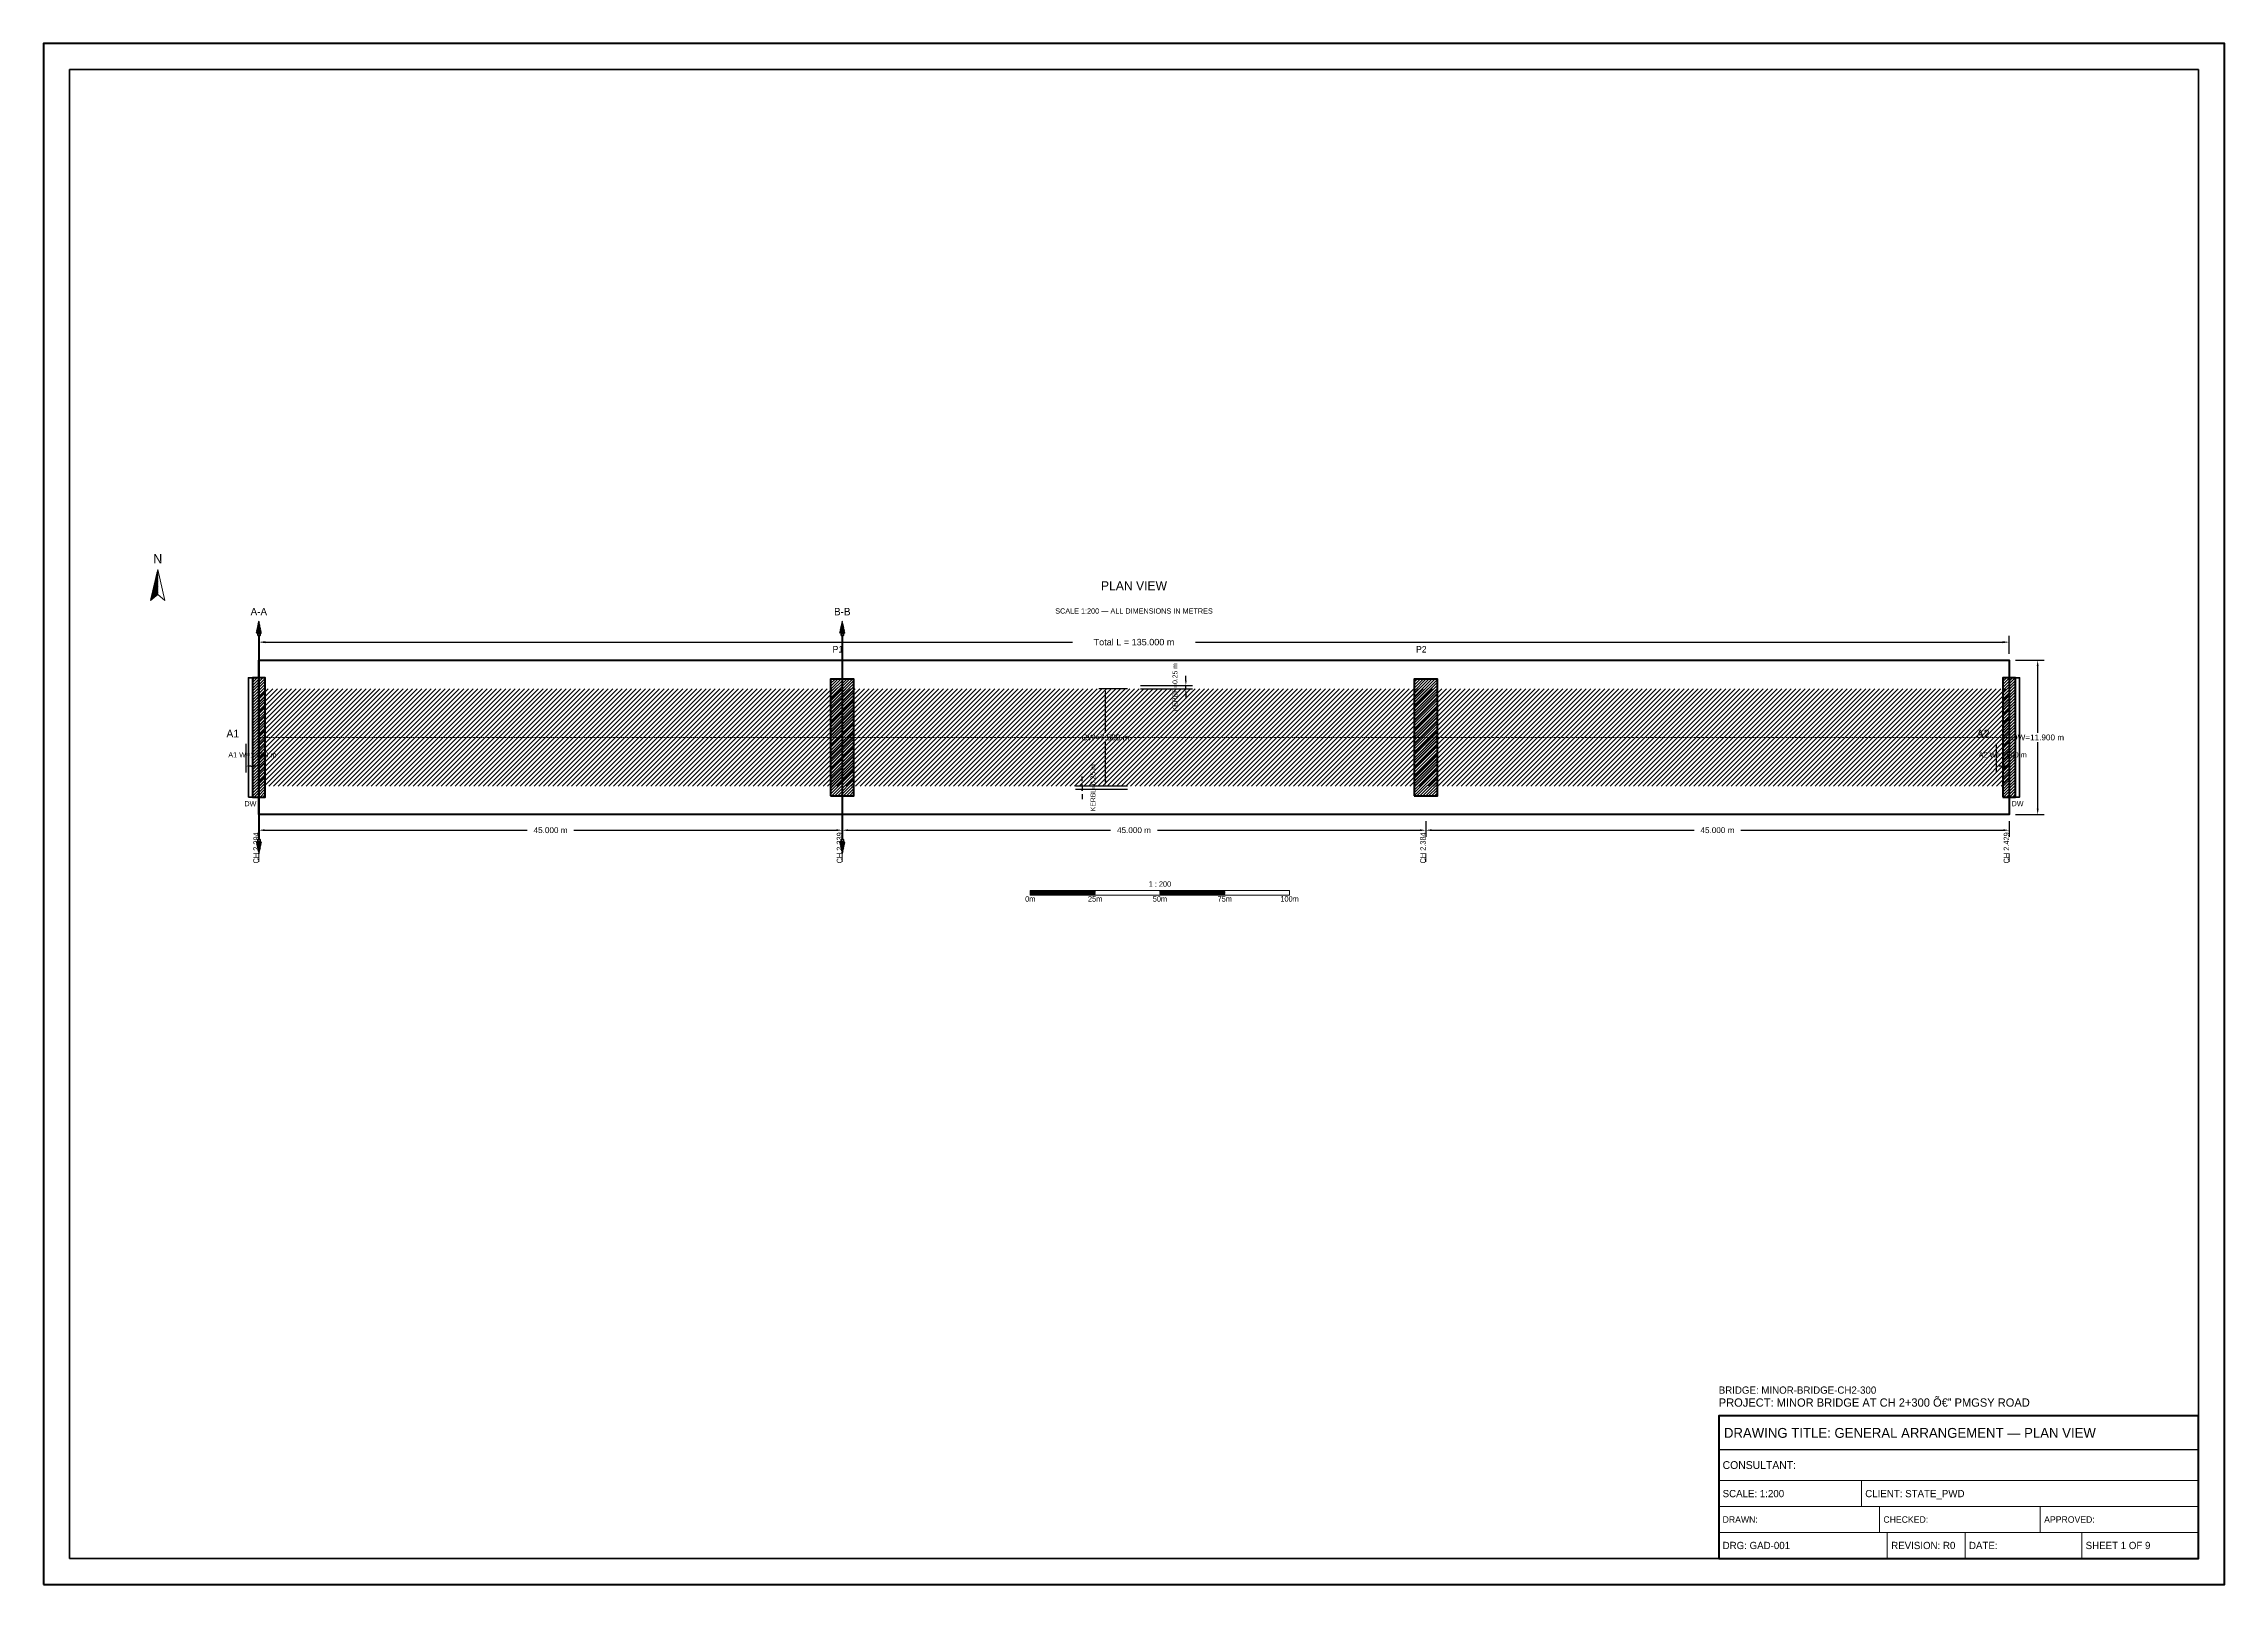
# Model space of a CAD drawing. Header units: metres. Extents: x 0 to 841, y 0 to 594.
import ezdxf
from ezdxf.enums import TextEntityAlignment as Align

# ---------------------------------------------------------------- set-up
doc = ezdxf.new("R2010")
doc.units = ezdxf.units.M
doc.linetypes.add('CENTER', pattern=[1.5, 0.75, -0.25, 0.25, -0.25])
doc.linetypes.add('DASHED', pattern=[0.5, 0.375, -0.125])
for name, color, linetype, lineweight in [('BORDER-INNER', 7, 'Continuous', 35), ('BORDER-OUTER', 7, 'Continuous', 70), ('CIVIL-CHAINAGE', 7, 'Continuous', 18), ('DIM-CHAINAGE', 3, 'Continuous', 18), ('DIM-LINEAR', 3, 'Continuous', 18), ('STRUC-CENTRE', 6, 'CENTER', 18), ('STRUC-HATCHING', 8, 'Continuous', 18), ('STRUC-OUTLINE', 1, 'Continuous', 50), ('STRUC-SECTION', 2, 'Continuous', 35), ('SUB-ABUT', 3, 'Continuous', 35), ('SUB-DIRT-WALL', 3, 'Continuous', 35), ('SUB-PIER', 2, 'Continuous', 35), ('SUPER-DECK', 2, 'Continuous', 50), ('SYM-NORTHARROW', 7, 'Continuous', 18), ('SYM-SCALE', 7, 'Continuous', 13), ('TEXT-GENERAL', 7, 'Continuous', 18), ('TEXT-HEADER', 7, 'Continuous', 25), ('TEXT-SPEC', 7, 'Continuous', 13), ('TEXT-TITLE', 7, 'Continuous', 25), ('TITLEBLK-BOX', 7, 'Continuous', 50), ('TITLEBLK-TEXT', 7, 'Continuous', 18)]:
    doc.layers.add(name, color=color, linetype=linetype, lineweight=lineweight)
doc.styles.add('BRIDGE_STD', font='Arial.ttf')
doc.dimstyles.new('pmb100', dxfattribs={"dimtxt": 2.5, "dimasz": 0.9375, "dimexe": 2.5, "dimexo": 2.5, "dimtad": 0, "dimtih": 1, "dimdec": 0, "dimtxsty": 'BRIDGE_STD', "dimcen": 2.5, "dimazin": 3, "dimtfac": 1, "dimtmove": 0, "dimatfit": 3})

msp = doc.modelspace()

# ---------------------------------------------------------------- hatches: boundary and pattern name
at = {"layer": 'STRUC-HATCHING'}
h = msp.add_hatch(dxfattribs=at)
h.set_pattern_fill('ANSI31', scale=0.4)
h.paths.add_polyline_path([(83, 307.75), (758, 307.75), (758, 345.25), (83, 345.25)])
at = {"layer": 'STRUC-SECTION'}
h = msp.add_hatch(dxfattribs=at)
h.set_pattern_fill('SOLID')
h.paths.add_polyline_path([(81.95, 366.7), (84.05, 366.7), (83, 371.5)])
h = msp.add_hatch(dxfattribs=at)
h.set_pattern_fill('SOLID')
h.paths.add_polyline_path([(306.95, 366.7), (309.05, 366.7), (308, 371.5)])
h = msp.add_hatch(dxfattribs=at)
h.set_pattern_fill('SOLID')
h.paths.add_polyline_path([(81.95, 286.3), (84.05, 286.3), (83, 281.5)])
h = msp.add_hatch(dxfattribs=at)
h.set_pattern_fill('SOLID')
h.paths.add_polyline_path([(306.95, 286.3), (309.05, 286.3), (308, 281.5)])
at = {"layer": 'SUB-ABUT'}
h = msp.add_hatch(dxfattribs=at)
h.set_pattern_fill('ANSI31', scale=0.25)
h.paths.add_polyline_path([(80.5, 303.5), (85.5, 303.5), (85.5, 349.5), (80.5, 349.5)])
h = msp.add_hatch(dxfattribs=at)
h.set_pattern_fill('ANSI31', scale=0.25)
h.paths.add_polyline_path([(755.5, 303.5), (760.5, 303.5), (760.5, 349.5), (755.5, 349.5)])
at = {"layer": 'SUB-PIER'}
h = msp.add_hatch(dxfattribs=at)
h.set_pattern_fill('ANSI31', scale=0.25)
h.paths.add_polyline_path([(303.5, 304), (312.5, 304), (312.5, 349), (303.5, 349)])
h = msp.add_hatch(dxfattribs=at)
h.set_pattern_fill('ANSI31', scale=0.25)
h.paths.add_polyline_path([(528.5, 304), (537.5, 304), (537.5, 349), (528.5, 349)])
at = {"layer": 'SYM-NORTHARROW'}
h = msp.add_hatch(dxfattribs=at)
h.set_pattern_fill('SOLID')
h.paths.add_polyline_path([(44, 391.25), (41.2, 379.25), (44, 381.65)])
at = {"layer": 'SYM-SCALE'}
h = msp.add_hatch(dxfattribs=at)
h.set_pattern_fill('SOLID')
h.paths.add_polyline_path([(380.5, 265.75), (405.5, 265.75), (405.5, 267.45), (380.5, 267.45)])
h = msp.add_hatch(dxfattribs=at)
h.set_pattern_fill('SOLID')
h.paths.add_polyline_path([(430.5, 265.75), (455.5, 265.75), (455.5, 267.45), (430.5, 267.45)])

# ---------------------------------------------------------------- linework, layer by layer
at = {"layer": 'BORDER-INNER'}
msp.add_lwpolyline([(10, 10), (831, 10), (831, 584), (10, 584), (10, 10)], dxfattribs=at)
at = {"layer": 'BORDER-OUTER'}
msp.add_lwpolyline([(0, 0), (841, 0), (841, 594), (0, 594), (0, 0)], dxfattribs=at)
at = {"layer": 'CIVIL-CHAINAGE'}
for p, q in [((83, 281.75), (83, 278.56)), ((308, 281.75), (308, 278.56)), ((533, 281.75), (533, 278.56)), ((758, 281.75), (758, 278.56))]:
    msp.add_line(p, q, dxfattribs=at)
at = {"layer": 'STRUC-CENTRE'}
msp.add_line((83, 326.5), (758, 326.5), dxfattribs=at)
at = {"layer": 'STRUC-OUTLINE', "lineweight": 50}
msp.add_lwpolyline([(83, 296.75), (83, 356.25), (758, 356.25), (758, 296.75), (83, 296.75)], dxfattribs=at)
at = {"layer": 'STRUC-SECTION', "color": 1, "linetype": 'DASHED', "lineweight": 50}
for p, q in [((83, 366.25), (83, 286.75)), ((308, 366.25), (308, 286.75))]:
    msp.add_line(p, q, dxfattribs=at)
at = {"layer": 'STRUC-SECTION', "color": 1}
for points in [[(82.55, 365.8), (83.45, 365.8), (83.45, 366.7), (82.55, 366.7), (82.55, 365.8)], [(307.55, 365.8), (308.45, 365.8), (308.45, 366.7), (307.55, 366.7), (307.55, 365.8)], [(82.55, 286.3), (83.45, 286.3), (83.45, 287.2), (82.55, 287.2), (82.55, 286.3)], [(307.55, 286.3), (308.45, 286.3), (308.45, 287.2), (307.55, 287.2), (307.55, 286.3)]]:
    msp.add_lwpolyline(points, dxfattribs=at)
at = {"layer": 'SUB-ABUT', "lineweight": 40}
for points in [[(80.5, 303.5), (85.5, 303.5), (85.5, 349.5), (80.5, 349.5), (80.5, 303.5)], [(755.5, 303.5), (760.5, 303.5), (760.5, 349.5), (755.5, 349.5), (755.5, 303.5)]]:
    msp.add_lwpolyline(points, dxfattribs=at)
at = {"layer": 'SUB-DIRT-WALL', "lineweight": 35}
for points in [[(79, 303.5), (80.5, 303.5), (80.5, 349.5), (79, 349.5), (79, 303.5)], [(760.5, 303.5), (762, 303.5), (762, 349.5), (760.5, 349.5), (760.5, 303.5)]]:
    msp.add_lwpolyline(points, dxfattribs=at)
at = {"layer": 'SUB-PIER', "lineweight": 40}
for points in [[(303.5, 304), (312.5, 304), (312.5, 349), (303.5, 349), (303.5, 304)], [(528.5, 304), (537.5, 304), (537.5, 349), (528.5, 349), (528.5, 304)]]:
    msp.add_lwpolyline(points, dxfattribs=at)
at = {"layer": 'SUPER-DECK', "lineweight": 30}
msp.add_lwpolyline([(83, 296.75), (83, 356.25), (758, 356.25), (758, 296.75), (83, 296.75)], dxfattribs=at)
at = {"layer": 'SYM-NORTHARROW'}
msp.add_lwpolyline([(44, 391.25), (41.2, 379.25), (44, 381.65), (46.8, 379.25), (44, 391.25)], dxfattribs=at)
at = {"layer": 'SYM-SCALE'}
msp.add_lwpolyline([(380.5, 265.75), (480.5, 265.75), (480.5, 267.45), (380.5, 267.45), (380.5, 265.75)], dxfattribs=at)
at = {"layer": 'TITLEBLK-BOX', "lineweight": 50}
msp.add_lwpolyline([(646, 10), (831, 10), (831, 65), (646, 65), (646, 10)], dxfattribs=at)
at = {"layer": 'TITLEBLK-BOX', "lineweight": 30}
msp.add_lwpolyline([(646, 52), (831, 52), (831, 65), (646, 65), (646, 52)], dxfattribs=at)
at = {"layer": 'TITLEBLK-BOX', "lineweight": 18}
for points in [[(646, 40), (831, 40), (831, 52), (646, 52), (646, 40)], [(646, 30), (701, 30), (701, 40), (646, 40), (646, 30)], [(701, 30), (831, 30), (831, 40), (701, 40), (701, 30)], [(646, 20), (708, 20), (708, 30), (646, 30), (646, 20)], [(708, 20), (770, 20), (770, 30), (708, 30), (708, 20)], [(770, 20), (831, 20), (831, 30), (770, 30), (770, 20)], [(646, 10), (711, 10), (711, 20), (646, 20), (646, 10)], [(711, 10), (741, 10), (741, 20), (711, 20), (711, 10)], [(741, 10), (786, 10), (786, 20), (741, 20), (741, 10)], [(786, 10), (831, 10), (831, 20), (786, 20), (786, 10)]]:
    msp.add_lwpolyline(points, dxfattribs=at)

# ---------------------------------------------------------------- texts
at = {"layer": 'DIM-CHAINAGE'}
for s, p in [('CH 2.294', (83, 277.93)), ('CH 2.339', (308, 277.93)), ('CH 2.384', (533, 277.93)), ('CH 2.429', (758, 277.93))]:
    msp.add_text(s, height=2.125, rotation=90, dxfattribs=at).set_placement(p)
at = {"layer": 'SYM-NORTHARROW'}
msp.add_text('N', height=3.6, dxfattribs=at).set_placement((44, 393.65), align=Align.CENTER)
at = {"layer": 'TEXT-GENERAL'}
for s, height, p in [('P1', 2.5, (304.25, 359.25)), ('P2', 2.5, (529.25, 359.25)), ('A1', 3, (70.5, 326.5)), ('A2', 3, (745.5, 326.5))]:
    msp.add_text(s, height=height, dxfattribs=at).set_placement(p)
for s, p in [('1 : 200', (430.5, 268.94)), ('0m', (380.5, 263.2)), ('25m', (405.5, 263.2)), ('50m', (430.5, 263.2)), ('75m', (455.5, 263.2)), ('100m', (480.5, 263.2))]:
    msp.add_text(s, height=2.125, dxfattribs=at).set_placement(p, align=Align.CENTER)
at = {"layer": 'TEXT-HEADER'}
msp.add_text('PLAN VIEW', height=3.5, dxfattribs=at).set_placement((420.5, 383.25), align=Align.CENTER)
at = {"layer": 'TEXT-HEADER', "color": 1}
for s, p in [('A-A', (83, 373.6)), ('B-B', (308, 373.6))]:
    msp.add_text(s, height=2.85, dxfattribs=at).set_placement(p, align=Align.CENTER)
at = {"layer": 'TEXT-SPEC', "color": 8}
msp.add_text('SCALE 1:200 — ALL DIMENSIONS IN METRES', height=2.025, dxfattribs=at).set_placement((420.5, 374.25), align=Align.CENTER)
at = {"layer": 'TEXT-SPEC'}
for p in [(79.75, 300), (761.25, 300)]:
    msp.add_text('DW', height=2, dxfattribs=at).set_placement(p, align=Align.CENTER)
at = {"layer": 'TEXT-TITLE'}
for s, height, p in [('PROJECT: MINOR BRIDGE AT CH 2+300 â€” PMGSY ROAD', 3.2, (646, 68.5)), ('DRAWING TITLE: GENERAL ARRANGEMENT — PLAN VIEW', 3.8, (648, 56.5))]:
    msp.add_text(s, height=height, dxfattribs=at).set_placement(p)
at = {"layer": 'TITLEBLK-TEXT'}
for s, height, p in [('BRIDGE: MINOR-BRIDGE-CH2-300', 2.8, (646, 73.5)), ('CONSULTANT: ', 3, (647.5, 44.5)), ('SCALE: 1:200', 2.8, (647.5, 33.6)), ('CLIENT: STATE_PWD', 2.8, (702.5, 33.6)), ('DRAWN: ', 2.5, (647.5, 23.75)), ('CHECKED: ', 2.5, (709.5, 23.75)), ('APPROVED: ', 2.5, (771.5, 23.75)), ('DRG: GAD-001', 2.8, (647.5, 13.6)), ('REVISION: R0', 2.8, (712.5, 13.6)), ('DATE: ', 2.8, (742.5, 13.6)), ('SHEET 1 OF 9', 2.8, (787.5, 13.6))]:
    msp.add_text(s, height=height, dxfattribs=at).set_placement(p)

# ---------------------------------------------------------------- dimensions: what is measured, and where the dimension line sits
at = {"layer": 'DIM-LINEAR'}
for base, p1, p2, text, override in [((83, 363.25), (83, 356.25), (758, 356.25), 'Total L = 135.000 m', {"dimtxt": 2.5, "dimasz": 2.5, "dimgap": 1, "dimclrt": 3}), ((78, 315.5), (78, 326.5), (83, 326.5), 'A1 W=1.000 m', {"dimtxt": 2, "dimasz": 2, "dimgap": 0.8, "dimclrt": 3}), ((753, 315.5), (753, 326.5), (758, 326.5), 'A2 W=1.000 m', {"dimtxt": 2, "dimasz": 2, "dimgap": 0.8, "dimclrt": 3}), ((83, 290.75), (83, 296.75), (308, 296.75), '45.000 m', {"dimtxt": 2.25, "dimasz": 2.25, "dimgap": 0.9, "dimclrt": 3}), ((308, 290.75), (308, 296.75), (533, 296.75), '45.000 m', {"dimtxt": 2.25, "dimasz": 2.25, "dimgap": 0.9, "dimclrt": 3}), ((533, 290.75), (533, 296.75), (758, 296.75), '45.000 m', {"dimtxt": 2.25, "dimasz": 2.25, "dimgap": 0.9, "dimclrt": 3})]:
    msp.add_linear_dim(base=base, p1=p1, p2=p2, text=text, dimstyle='pmb100', override=override, dxfattribs=at).render()
for base, p1, p2, text, override in [((440.5, 345.25), (420.5, 345.25), (420.5, 346.5), 'KERBR=0.25 m', {"dimtxt": 1.875, "dimasz": 1.875, "dimgap": 0.75, "dimclrt": 3}), ((769, 296.75), (758, 296.75), (758, 356.25), 'OW=11.900 m', {"dimtxt": 2.25, "dimasz": 2.25, "dimgap": 0.9, "dimclrt": 3}), ((409.5, 307.75), (420.5, 307.75), (420.5, 345.25), 'CW=7.500 m', {"dimtxt": 2.25, "dimasz": 2.25, "dimgap": 0.9, "dimclrt": 3}), ((400.5, 307.75), (420.5, 307.75), (420.5, 306.5), 'KERBL=0.25 m', {"dimtxt": 1.875, "dimasz": 1.875, "dimgap": 0.75, "dimclrt": 3})]:
    msp.add_linear_dim(base=base, p1=p1, p2=p2, angle=90, text=text, dimstyle='pmb100', override=override, dxfattribs=at).render()

doc.saveas('drawing.dxf')
